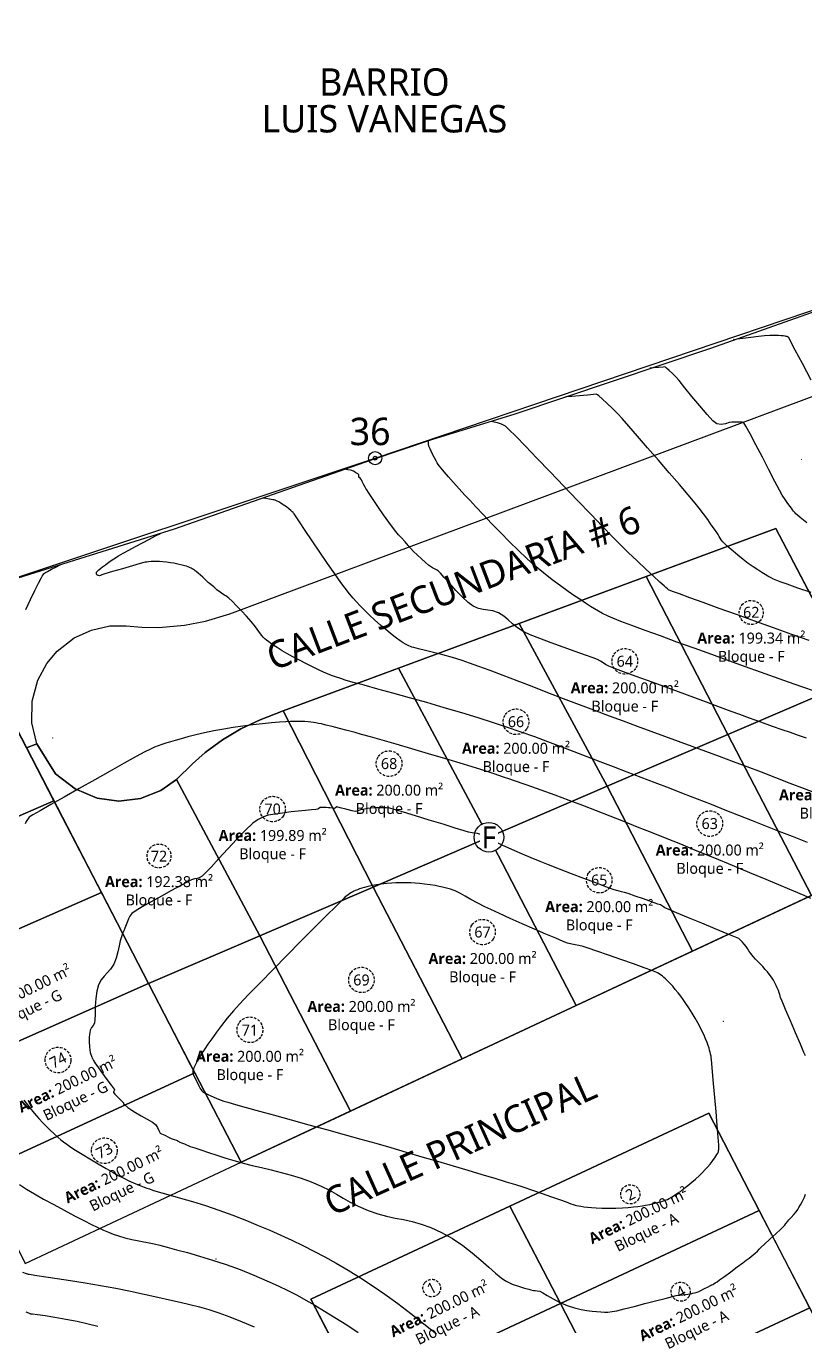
# Model space of a CAD drawing. Header units: millimetres. Extents: x 589115 to 589956, y 1306773 to 1307394.
# Drawn here: x 589312.5 to 589383.4, y 1307068.4 to 1307186.9 of the extents above; entities that cross this region are included whole.
import ezdxf
from ezdxf.enums import TextEntityAlignment as Align

# ---------------------------------------------------------------- set-up
doc = ezdxf.new("R2010")
doc.units = ezdxf.units.MM
doc.linetypes.add('DASHDOT', pattern=[1, 0.5, -0.25, 0, -0.25])
doc.linetypes.add('DASHED2', pattern=[0.375, 0.25, -0.125])
for name, color, linetype in [('0_BLOQUES CARRETERA', 7, 'Continuous'), ('_BREAKLINES CORRIDOR', 7, 'Continuous'), ('C-PROP-LINE', 230, 'Continuous'), ('C-PROP-TEXT', 255, 'Continuous'), ('C-ROAD-MARK', 212, 'Continuous'), ('C-TOPO-MAJR', 9, 'Continuous'), ('C-TOPO-MINR', 8, 'Continuous'), ('CIRCULO', 1, 'Continuous'), ('Perimetro', 7, 'Continuous')]:
    doc.layers.add(name, color=color, linetype=linetype)
doc.layers.add('_BLOQUES', color=9, linetype='Continuous', lineweight=20)
doc.layers.add('_TEXTO', color=3, linetype='Continuous', lineweight=25)
doc.styles.add('ST - ETIQUETAS', font='', dxfattribs={"height": 2.5})
doc.styles.get("Standard").update_dxf_attribs({"font": 'simplex.shx'})
doc.styles.get('ST - ETIQUETAS').set_extended_font_data('Roboto Thin')

# ---------------------------------------------------------------- blocks, each defined once
blk = doc.blocks.new('POINT INTERS')
at = {"layer": '0_BLOQUES CARRETERA', "linetype": 'DASHDOT', "lineweight": 5}
h = blk.add_hatch(color=244, dxfattribs=at)
h.dxf.hatch_style = 1
h.set_gradient(color1=(153, 27, 30), color2=(248, 153, 30), name='INVSPHERICAL')
h.paths.add_polyline_path([(0.6, 0, 1), (-0.6, 0, 1)])
blk.add_circle((0, 0), 0.574, dxfattribs=at)

msp = doc.modelspace()

# ---------------------------------------------------------------- linework, layer by layer
at = {"layer": '_BLOQUES', "flags": 128}
msp.add_lwpolyline([(589332.08, 1307083.28), (589305.55, 1307134.55), (589288.79, 1307128.8), (589283.17, 1307127.13), (589286.34, 1307126.99), (589288.83, 1307126.13), (589291, 1307124.65), (589292.71, 1307122.65), (589293.75, 1307120.54), (589294.24, 1307118.52), (589294.27, 1307115.8), (589294.32, 1307113.87), (589294.63, 1307111.57), (589295.14, 1307109.5), (589295.72, 1307107.86), (589299.88, 1307099.33), (589304.06, 1307090.88), (589312.4, 1307074.06), (589332.08, 1307083.28)], dxfattribs=at)
at = {"layer": '_BLOQUES', "color": 140, "linetype": 'Continuous', "lineweight": 25}
msp.add_polyline3d([(589338.43, 1307070.8, 0), (589374.68, 1307087.77, 0), (589402.22, 1307034.46, 0), (589365.97, 1307017.49, 0), (589338.43, 1307070.8, 0)], dxfattribs=at)
at = {"layer": '_BREAKLINES CORRIDOR', "flags": 128}
for points in [[(589312.52, 1307121.08), (589313.46, 1307121.44), (589313, 1307123.36), (589313.03, 1307125.33), (589313.55, 1307127.23), (589314.36, 1307128.75), (589315.31, 1307129.89), (589316.87, 1307131.1), (589318.44, 1307131.81), (589320.12, 1307132.18), (589321.6, 1307132.2), (589323.01, 1307132.08), (589324.57, 1307132.05), (589326.9, 1307132.25), (589328.81, 1307132.61), (589331.04, 1307133.3), (589473.74, 1307186.6)], [(589313.45, 1307121.44), (589315.16, 1307118.71), (589316.94, 1307117.34), (589318.97, 1307116.47), (589320.94, 1307116.22), (589322.91, 1307116.46), (589324.76, 1307117.18), (589326.19, 1307118.17), (589327.64, 1307119.61), (589328.8, 1307120.64), (589330.37, 1307121.8), (589332.04, 1307122.8), (589333.79, 1307123.63), (589335.91, 1307124.44), (589380.77, 1307141.08), (589388, 1307127.28), (589395.49, 1307112.98), (589395.08, 1307112.79)], [(589283.17, 1307127.13), (589286.34, 1307126.99), (589288.83, 1307126.13), (589291, 1307124.65), (589292.71, 1307122.65), (589293.75, 1307120.54), (589294.24, 1307118.52), (589294.27, 1307115.8), (589294.32, 1307113.87), (589294.63, 1307111.57), (589295.14, 1307109.5), (589295.72, 1307107.86), (589299.88, 1307099.33), (589312.4, 1307074.06), (589312.84, 1307074.27)], [(589368.66, 1307012.27), (589338.43, 1307070.8), (589374.68, 1307087.77), (589405.89, 1307027.35)]]:
    msp.add_lwpolyline(points, dxfattribs=at)
at = {"layer": 'C-PROP-LINE', "color": 4, "linetype": 'Continuous', "lineweight": 25}
for points in [[(589458.35, 1307190.63, 0), (589422.78, 1307176.59, 0), (589405.74, 1307169.71, 0), (589401.14, 1307167.29, 0), (589394.19, 1307164.35, 0), (589374.83, 1307157.47, 0), (589356.99, 1307151.49, 0), (589349.41, 1307149.16, 0), (589343.93, 1307147.3, 0), (589325.96, 1307141.01, 0), (589307.15, 1307135.1, 0)], [(589310.43, 1307125.12, 0), (589312.52, 1307121.08, 0), (589313.46, 1307121.44, 0), (589313, 1307123.36, 0), (589313.03, 1307125.33, 0), (589313.55, 1307127.23, 0), (589314.36, 1307128.75, 0), (589315.31, 1307129.89, 0), (589316.87, 1307131.1, 0), (589318.44, 1307131.81, 0), (589320.12, 1307132.18, 0), (589321.6, 1307132.2, 0), (589323.01, 1307132.08, 0), (589324.57, 1307132.05, 0), (589326.9, 1307132.25, 0), (589328.81, 1307132.61, 0), (589331.04, 1307133.3, 0), (589473.74, 1307186.6, 0)], [(589313.46, 1307121.44, 0), (589315.16, 1307118.71, 0), (589316.94, 1307117.34, 0), (589318.97, 1307116.47, 0), (589320.94, 1307116.22, 0), (589322.91, 1307116.46, 0), (589324.76, 1307117.18, 0), (589326.19, 1307118.17, 0), (589327.64, 1307119.61, 0), (589328.8, 1307120.64, 0), (589330.37, 1307121.8, 0), (589332.04, 1307122.8, 0), (589333.79, 1307123.63, 0), (589335.91, 1307124.44, 0), (589380.77, 1307141.08, 0), (589395.49, 1307112.98, 0), (589332.08, 1307083.28, 0), (589312.52, 1307121.08, 0), (589313.46, 1307121.44, 0)], [(589380.77, 1307141.08, 0), (589368.96, 1307136.7, 0), (589376.41, 1307122.3, 0), (589388, 1307127.28, 0), (589380.77, 1307141.08, 0)], [(589368.96, 1307136.7, 0), (589357.39, 1307132.41, 0), (589365.41, 1307117.56, 0), (589376.41, 1307122.3, 0), (589368.96, 1307136.7, 0)], [(589357.39, 1307132.41, 0), (589346.4, 1307128.33, 0), (589354.64, 1307112.92, 0), (589365.41, 1307117.56, 0), (589357.39, 1307132.41, 0)], [(589346.4, 1307128.33, 0), (589335.91, 1307124.44, 0), (589344.1, 1307108.38, 0), (589354.64, 1307112.92, 0), (589346.4, 1307128.33, 0)], [(589388, 1307127.28, 0), (589376.41, 1307122.3, 0), (589384.02, 1307107.6, 0), (589395.49, 1307112.98, 0), (589388, 1307127.28, 0)], [(589312.52, 1307121.08, 0), (589310.43, 1307125.12, 0), (589294.24, 1307118.52, 0), (589294.27, 1307115.8, 0), (589294.32, 1307113.87, 0), (589294.63, 1307111.57, 0), (589295.14, 1307109.5, 0), (589295.72, 1307107.86, 0), (589315.02, 1307116.25, 0), (589312.52, 1307121.08, 0)], [(589332.08, 1307083.28, 0), (589327.85, 1307091.45, 0), (589323.64, 1307099.58, 0), (589319.35, 1307107.88, 0), (589315.02, 1307116.25, 0), (589312.52, 1307121.08, 0), (589310.43, 1307125.12, 0)], [(589335.91, 1307124.44, 0), (589333.79, 1307123.63, 0), (589332.04, 1307122.8, 0), (589330.37, 1307121.8, 0), (589328.8, 1307120.64, 0), (589327.64, 1307119.61, 0), (589326.19, 1307118.17, 0), (589333.77, 1307103.94, 0), (589344.1, 1307108.38, 0), (589335.91, 1307124.44, 0)], [(589376.41, 1307122.3, 0), (589365.41, 1307117.56, 0), (589373.18, 1307102.53, 0), (589384.02, 1307107.6, 0), (589376.41, 1307122.3, 0)], [(589326.19, 1307118.17, 0), (589324.76, 1307117.18, 0), (589322.91, 1307116.46, 0), (589320.94, 1307116.22, 0), (589318.97, 1307116.47, 0), (589316.94, 1307117.34, 0), (589315.16, 1307118.71, 0), (589313.46, 1307121.44, 0), (589312.52, 1307121.08, 0), (589315.02, 1307116.25, 0), (589319.35, 1307107.88, 0), (589323.64, 1307099.58, 0), (589333.77, 1307103.94, 0), (589326.19, 1307118.17, 0)], [(589365.41, 1307117.56, 0), (589354.64, 1307112.92, 0), (589362.59, 1307097.57, 0), (589373.18, 1307102.53, 0), (589365.41, 1307117.56, 0)], [(589319.35, 1307107.88, 0), (589315.02, 1307116.25, 0), (589295.72, 1307107.86, 0), (589299.88, 1307099.33, 0), (589319.35, 1307107.88, 0)], [(589354.64, 1307112.92, 0), (589344.1, 1307108.38, 0), (589352.21, 1307092.71, 0), (589362.59, 1307097.57, 0), (589354.64, 1307112.92, 0)], [(589344.1, 1307108.38, 0), (589333.77, 1307103.94, 0), (589342.04, 1307087.95, 0), (589352.21, 1307092.71, 0), (589344.1, 1307108.38, 0)], [(589319.35, 1307107.88, 0), (589299.88, 1307099.33, 0), (589304.06, 1307090.88, 0), (589323.64, 1307099.58, 0), (589319.35, 1307107.88, 0)], [(589333.77, 1307103.94, 0), (589323.64, 1307099.58, 0), (589327.47, 1307092.16, 0), (589327.84, 1307091.44, 0), (589332.08, 1307083.28, 0), (589342.04, 1307087.95, 0), (589333.77, 1307103.94, 0)], [(589327.84, 1307091.44, 0), (589327.47, 1307092.16, 0), (589323.64, 1307099.58, 0), (589304.06, 1307090.88, 0), (589308.27, 1307082.4, 0), (589327.84, 1307091.44, 0)], [(589332.08, 1307083.28, 0), (589327.84, 1307091.44, 0), (589308.27, 1307082.4, 0), (589312.4, 1307074.06, 0), (589332.08, 1307083.28, 0)], [(589374.68, 1307087.77, 0), (589356.56, 1307079.29, 0), (589361.15, 1307070.4, 0), (589379.27, 1307078.89, 0), (589374.68, 1307087.77, 0)], [(589312.4, 1307074.06, 0), (589332.08, 1307083.28, 0)], [(589356.56, 1307079.29, 0), (589338.43, 1307070.8, 0), (589343.02, 1307061.91, 0), (589361.15, 1307070.4, 0), (589361.15, 1307070.4, 0), (589356.56, 1307079.29, 0)], [(589383.86, 1307070, 0), (589379.27, 1307078.89, 0), (589361.15, 1307070.4, 0), (589361.15, 1307070.4, 0), (589365.74, 1307061.52, 0), (589383.86, 1307070, 0)], [(589361.15, 1307070.4, 0), (589343.02, 1307061.91, 0), (589347.61, 1307053.03, 0), (589365.74, 1307061.52, 0), (589365.74, 1307061.52, 0), (589361.15, 1307070.4, 0)], [(589388.45, 1307061.12, 0), (589383.86, 1307070, 0), (589365.74, 1307061.52, 0), (589365.74, 1307061.52, 0), (589370.33, 1307052.63, 0), (589388.45, 1307061.12, 0)]]:
    msp.add_polyline3d(points, dxfattribs=at)
at = {"layer": 'C-PROP-TEXT', "color": 12, "linetype": 'DASHED2', "lineweight": 25, "extrusion": (0, 0, -1)}
for centre, radius, start, end in [((-589378.54, 1307133.41), 1.09, 37.2363, 217.2363), ((-589378.54, 1307133.41), 1.09, 217.2363, 37.2363), ((-589367.02, 1307128.96), 1.17, 213.4645, 33.4645), ((-589367.02, 1307128.96), 1.17, 33.4645, 213.4645), ((-589357.11, 1307123.45), 1.17, 33.8141, 213.8141), ((-589357.11, 1307123.45), 1.17, 213.8141, 33.8141), ((-589345.55, 1307119.63), 1.17, 214.161, 34.161), ((-589345.55, 1307119.63), 1.17, 34.161, 214.161), ((-589334.94, 1307115.49), 1.16, 34.1972, 214.1972), ((-589334.94, 1307115.49), 1.16, 214.1972, 34.1972), ((-589374.76, 1307114.16), 1.17, 34.1007, 214.1007), ((-589374.76, 1307114.16), 1.17, 214.1007, 34.1007), ((-589324.59, 1307111.21), 1.09, 217.6698, 37.6698), ((-589324.59, 1307111.21), 1.09, 37.6698, 217.6698), ((-589364.69, 1307109), 1.16, 213.8099, 33.8099), ((-589364.69, 1307109), 1.16, 33.8099, 213.8099), ((-589354.06, 1307104.27), 1.16, 213.7739, 33.7739), ((-589354.06, 1307104.27), 1.16, 33.7739, 213.7739), ((-589343.03, 1307099.91), 1.16, 34.2214, 214.2214), ((-589343.03, 1307099.91), 1.16, 214.2214, 34.2214), ((-589332.87, 1307095.36), 1.17, 34.1368, 214.1368), ((-589332.87, 1307095.36), 1.17, 214.1368, 34.1368), ((-589315.39, 1307092.6), 1.17, 6.8735, 186.8735), ((-589315.39, 1307092.6), 1.17, 186.8735, 6.8735), ((-589319.61, 1307084.33), 1.17, 7.1368, 187.1368), ((-589319.61, 1307084.33), 1.17, 187.1368, 7.1368), ((-589367.52, 1307080.36), 0.872, 27.6942, 207.6942), ((-589367.52, 1307080.36), 0.872, 207.6942, 27.6942), ((-589349.43, 1307071.81), 0.8, 38.2898, 218.2898), ((-589349.43, 1307071.81), 0.8, 218.2898, 38.2898), ((-589372.11, 1307071.48), 0.87, 206.7393, 26.7393), ((-589372.11, 1307071.48), 0.87, 26.7393, 206.7393)]:
    msp.add_arc(centre, radius, start, end, dxfattribs=at)
at = {"layer": 'C-TOPO-MAJR', "color": 40, "linetype": 'Continuous', "lineweight": -3}
for points, elevation in [([(589383.59, 1307141.6), (589383.29, 1307141.83), (589382.99, 1307142.07), (589382.75, 1307142.28), (589382.61, 1307142.41), (589382.5, 1307142.53), (589382.4, 1307142.66), (589382.31, 1307142.78), (589382.21, 1307142.91), (589382.09, 1307143.07), (589381.88, 1307143.35), (589381.62, 1307143.71), (589381.36, 1307144.12), (589381.12, 1307144.55), (589380.69, 1307145.36), (589380.15, 1307146.41), (589379.55, 1307147.57), (589378.96, 1307148.71), (589378.44, 1307149.69), (589378.06, 1307150.4), (589377.87, 1307150.69), (589377.71, 1307150.76), (589377.54, 1307150.75), (589377.33, 1307150.75), (589377.13, 1307150.77), (589376.97, 1307150.78), (589376.77, 1307150.78), (589376.53, 1307150.72), (589376.18, 1307150.62), (589375.79, 1307150.55), (589375.4, 1307150.6), (589375.05, 1307150.88), (589374.51, 1307151.47), (589373.84, 1307152.25), (589373.14, 1307153.1), (589372.48, 1307153.91), (589371.96, 1307154.55), (589371.66, 1307154.9), (589371.35, 1307155.21), (589371.05, 1307155.49), (589370.82, 1307155.7), (589370.73, 1307155.78), (589370.68, 1307155.81), (589370.51, 1307155.79), (589370.1, 1307155.75), (589369.64, 1307155.71), (589369.29, 1307155.68)], 458), ([(589383.82, 1307130.85), (589382.25, 1307131.41), (589380.58, 1307132.01), (589378.87, 1307132.62), (589377.19, 1307133.22), (589375.61, 1307133.79), (589374.17, 1307134.31), (589372.94, 1307134.75), (589371.99, 1307135.1), (589371.37, 1307135.32), (589371.14, 1307135.41), (589371.07, 1307135.45), (589371.01, 1307135.49), (589370.91, 1307135.57), (589370.77, 1307135.68), (589370.61, 1307135.84), (589370.21, 1307136.19), (589369.64, 1307136.72), (589368.94, 1307137.37), (589368.16, 1307138.11), (589367.34, 1307138.89), (589366.53, 1307139.68), (589365.88, 1307140.34), (589364.99, 1307141.25), (589363.92, 1307142.37), (589362.72, 1307143.62), (589361.47, 1307144.94), (589360.21, 1307146.25), (589359.02, 1307147.49), (589357.96, 1307148.59), (589357.09, 1307149.49), (589356.46, 1307150.11), (589356.15, 1307150.39), (589355.78, 1307150.58), (589355.43, 1307150.7), (589355.12, 1307150.77), (589354.87, 1307150.84)], 458.5), ([(589383.56, 1307121.96), (589382.84, 1307122.21), (589382.11, 1307122.46), (589381.34, 1307122.72), (589380.46, 1307123.03), (589379.42, 1307123.4), (589378.39, 1307123.78), (589377.5, 1307124.1), (589376.72, 1307124.39), (589375.98, 1307124.67), (589375.25, 1307124.94), (589374.46, 1307125.24), (589373.56, 1307125.57), (589372.5, 1307125.97), (589371.34, 1307126.39), (589370.19, 1307126.81), (589369.08, 1307127.21), (589368.05, 1307127.58), (589367.15, 1307127.91), (589366.41, 1307128.18), (589365.87, 1307128.39), (589365.56, 1307128.52), (589365.26, 1307128.67), (589365.04, 1307128.82), (589364.82, 1307128.96), (589364.53, 1307129.12), (589364.15, 1307129.27), (589363.44, 1307129.52), (589362.5, 1307129.86), (589361.42, 1307130.24), (589360.31, 1307130.64), (589359.28, 1307131.03), (589358.41, 1307131.37), (589357.83, 1307131.65), (589357.24, 1307132.02), (589356.79, 1307132.39), (589356.4, 1307132.74), (589355.99, 1307133.07), (589355.5, 1307133.37), (589354.99, 1307133.56), (589354.54, 1307133.63), (589354.13, 1307133.68), (589353.7, 1307133.77), (589353.21, 1307133.99), (589352.76, 1307134.32), (589352.22, 1307134.82), (589351.64, 1307135.42), (589351.07, 1307136.04), (589350.58, 1307136.59), (589350.22, 1307137), (589350.04, 1307137.18), (589349.87, 1307137.29), (589349.68, 1307137.38), (589349.5, 1307137.48), (589349.33, 1307137.59), (589349.15, 1307137.73), (589348.85, 1307137.98), (589348.49, 1307138.29), (589348.1, 1307138.66), (589347.77, 1307138.98), (589347.53, 1307139.25), (589347.3, 1307139.52), (589347, 1307139.86), (589346.68, 1307140.21), (589346.42, 1307140.5), (589346.16, 1307140.8), (589345.85, 1307141.19), (589345.51, 1307141.65), (589345.05, 1307142.32), (589344.53, 1307143.09), (589344.05, 1307143.8), (589343.68, 1307144.35), (589343.52, 1307144.59), (589343.44, 1307144.71), (589343.37, 1307144.83), (589343.26, 1307145.05), (589343.11, 1307145.35), (589343.04, 1307145.5), (589342.98, 1307145.58), (589342.9, 1307145.65), (589342.8, 1307145.75), (589342.79, 1307145.86), (589342.78, 1307145.97), (589342.69, 1307146.05), (589342.53, 1307146.16), (589342.41, 1307146.23), (589342.3, 1307146.3), (589342.22, 1307146.34), (589342.16, 1307146.36), (589342.04, 1307146.38), (589341.8, 1307146.42), (589341.6, 1307146.46)], 459), ([(589383.66, 1307112.43), (589382.29, 1307112.98), (589381.09, 1307113.45), (589379.88, 1307113.93), (589378.66, 1307114.42), (589377.42, 1307114.91), (589376.17, 1307115.4), (589374.91, 1307115.89), (589373.64, 1307116.39), (589372.36, 1307116.89), (589371.08, 1307117.38), (589369.79, 1307117.87), (589368.51, 1307118.37), (589367.24, 1307118.85), (589366, 1307119.33), (589364.78, 1307119.8), (589363.59, 1307120.26), (589362.4, 1307120.72), (589361.21, 1307121.17), (589360.02, 1307121.62), (589358.82, 1307122.06), (589357.59, 1307122.5), (589356.34, 1307122.93), (589355.05, 1307123.36), (589353.67, 1307123.81), (589352.16, 1307124.27), (589350.58, 1307124.73), (589348.98, 1307125.19), (589347.4, 1307125.63), (589345.89, 1307126.05), (589344.51, 1307126.43), (589343.29, 1307126.77), (589342.29, 1307127.04), (589341.56, 1307127.25), (589341.14, 1307127.38), (589340.66, 1307127.54), (589340.29, 1307127.68), (589339.95, 1307127.82), (589339.58, 1307127.98), (589339.12, 1307128.19), (589338.62, 1307128.43), (589338.02, 1307128.72), (589337.39, 1307129.05), (589336.77, 1307129.37), (589336.23, 1307129.67), (589335.82, 1307129.91), (589335.34, 1307130.21), (589334.91, 1307130.5), (589334.58, 1307130.74), (589334.39, 1307130.89), (589334.23, 1307131.02), (589334.08, 1307131.17), (589333.94, 1307131.34), (589333.69, 1307131.67), (589333.37, 1307132.09), (589332.98, 1307132.58), (589332.56, 1307133.08), (589332.11, 1307133.56), (589331.65, 1307134.03), (589331.24, 1307134.43), (589330.94, 1307134.72), (589330.79, 1307134.85), (589330.68, 1307134.93), (589330.56, 1307134.99), (589330.41, 1307135.09), (589330.16, 1307135.26), (589329.87, 1307135.48), (589329.57, 1307135.74), (589329.08, 1307136.16), (589328.57, 1307136.62), (589328.15, 1307136.99), (589327.96, 1307137.16), (589327.89, 1307137.22), (589327.82, 1307137.28), (589327.73, 1307137.34), (589327.62, 1307137.4), (589327.51, 1307137.46), (589327.37, 1307137.51), (589327.24, 1307137.57), (589327.09, 1307137.62), (589326.93, 1307137.67), (589326.7, 1307137.74), (589326.42, 1307137.8), (589326.18, 1307137.85), (589325.93, 1307137.9), (589325.63, 1307137.95), (589325.28, 1307137.99), (589324.94, 1307138.03), (589324.64, 1307138.05), (589324.38, 1307138.06), (589324.15, 1307138.06), (589323.87, 1307138.05), (589323.64, 1307138.03), (589323.48, 1307138.01), (589323.34, 1307137.99), (589323.2, 1307137.96), (589322.88, 1307137.87), (589322.16, 1307137.66), (589321.25, 1307137.4), (589320.35, 1307137.14), (589319.66, 1307136.93), (589319.37, 1307136.85), (589319.31, 1307136.82), (589319.25, 1307136.79), (589319.16, 1307136.76), (589319.08, 1307136.77), (589319, 1307136.79), (589318.95, 1307136.84), (589318.91, 1307136.9), (589318.89, 1307136.98), (589318.91, 1307137.08), (589318.95, 1307137.14), (589318.98, 1307137.18), (589319.02, 1307137.23), (589319.12, 1307137.31), (589319.29, 1307137.46), (589319.44, 1307137.57), (589319.7, 1307137.76), (589320.05, 1307138.02), (589320.47, 1307138.3), (589320.91, 1307138.58), (589321.31, 1307138.81), (589321.84, 1307139.1), (589322.46, 1307139.43), (589323.1, 1307139.77), (589323.73, 1307140.09), (589324.28, 1307140.39), (589324.72, 1307140.62)], 459.5), ([(589383.47, 1307092.99), (589383.33, 1307093.3), (589383.01, 1307094.06), (589382.58, 1307095.08), (589382.11, 1307096.19), (589381.67, 1307097.21), (589381.35, 1307097.97), (589381.21, 1307098.3), (589381.17, 1307098.44), (589381.14, 1307098.57), (589381.09, 1307098.72), (589381.01, 1307098.94), (589380.9, 1307099.19), (589380.8, 1307099.4), (589380.69, 1307099.63), (589380.55, 1307099.89), (589380.37, 1307100.17), (589380.18, 1307100.44), (589380.01, 1307100.65), (589379.82, 1307100.87), (589379.58, 1307101.14), (589379.33, 1307101.4), (589379.12, 1307101.61), (589378.92, 1307101.81), (589378.7, 1307102.05), (589378.5, 1307102.32), (589378.33, 1307102.57), (589378.2, 1307102.78), (589378.07, 1307102.97), (589377.89, 1307103.18), (589377.74, 1307103.35), (589377.63, 1307103.47), (589377.53, 1307103.57), (589377.42, 1307103.67), (589377.1, 1307103.8), (589376.33, 1307104.12), (589375.26, 1307104.57), (589374.03, 1307105.08), (589372.81, 1307105.58), (589371.73, 1307106.03), (589370.97, 1307106.35), (589370.66, 1307106.48), (589370.55, 1307106.56), (589370.46, 1307106.63), (589370.36, 1307106.69), (589370.27, 1307106.74), (589370.02, 1307106.83), (589369.46, 1307107.03), (589368.72, 1307107.29), (589367.95, 1307107.56), (589367.32, 1307107.78), (589366.98, 1307107.89), (589366.72, 1307107.95), (589366.52, 1307107.99), (589366.27, 1307108.05), (589365.95, 1307108.16), (589365.28, 1307108.41), (589364.37, 1307108.75), (589363.3, 1307109.15), (589362.16, 1307109.58), (589361.06, 1307110.01), (589360.07, 1307110.39), (589359.3, 1307110.7), (589358.48, 1307111.04), (589357.7, 1307111.37), (589357, 1307111.68), (589356.39, 1307111.95), (589355.9, 1307112.18), (589355.54, 1307112.35), (589355.13, 1307112.56), (589354.76, 1307112.76), (589354.48, 1307112.93), (589354.3, 1307113.02), (589354.14, 1307113.09), (589353.97, 1307113.15), (589353.79, 1307113.2), (589353.6, 1307113.25), (589353.4, 1307113.29), (589353.12, 1307113.33), (589352.79, 1307113.39), (589352.4, 1307113.51), (589351.57, 1307113.76), (589350.47, 1307114.1), (589349.21, 1307114.48), (589347.96, 1307114.86), (589346.85, 1307115.2), (589346.02, 1307115.45), (589345.62, 1307115.56), (589345.32, 1307115.6), (589345.07, 1307115.61), (589344.76, 1307115.61), (589344.45, 1307115.61), (589344.2, 1307115.6), (589343.9, 1307115.58), (589343.58, 1307115.54), (589343.32, 1307115.49), (589343.12, 1307115.46), (589342.94, 1307115.42), (589342.78, 1307115.37), (589342.62, 1307115.3), (589342.47, 1307115.25), (589342.17, 1307115.32), (589341.62, 1307115.47), (589341.09, 1307115.61), (589340.8, 1307115.68), (589340.67, 1307115.61), (589340.54, 1307115.54), (589340.39, 1307115.56), (589340.19, 1307115.6), (589340.19, 1307115.6), (589340.15, 1307115.6), (589340.04, 1307115.61), (589339.81, 1307115.62), (589339.5, 1307115.64), (589339.26, 1307115.63), (589339.16, 1307115.55), (589339.06, 1307115.47), (589338.88, 1307115.45), (589338.48, 1307115.41), (589337.92, 1307115.36), (589337.27, 1307115.3), (589336.62, 1307115.22), (589336.02, 1307115.13), (589335.44, 1307115.04), (589334.97, 1307114.99), (589334.54, 1307114.92), (589334.11, 1307114.79), (589333.61, 1307114.55), (589333.14, 1307114.19), (589332.47, 1307113.55), (589331.68, 1307112.74), (589330.85, 1307111.85), (589330.04, 1307110.97), (589329.33, 1307110.2), (589328.8, 1307109.63), (589328.51, 1307109.36), (589328.26, 1307109.23), (589328.05, 1307109.17), (589327.83, 1307109.12), (589327.56, 1307109.02), (589327.22, 1307108.85), (589326.58, 1307108.51), (589325.74, 1307108.06), (589324.81, 1307107.55), (589323.88, 1307107.04), (589323.05, 1307106.56), (589322.43, 1307106.19), (589322.11, 1307105.96), (589321.92, 1307105.71), (589321.82, 1307105.48), (589321.73, 1307105.23), (589321.61, 1307104.92), (589321.48, 1307104.62), (589321.37, 1307104.38), (589321.27, 1307104.14), (589321.16, 1307103.83), (589321.06, 1307103.47), (589320.97, 1307103.01), (589320.85, 1307102.47), (589320.69, 1307101.9), (589320.46, 1307101.33), (589320.18, 1307100.88), (589319.88, 1307100.55), (589319.58, 1307100.26), (589319.31, 1307099.92), (589319.07, 1307099.46), (589318.92, 1307098.89), (589318.83, 1307098.2), (589318.78, 1307097.48), (589318.76, 1307096.8), (589318.73, 1307096.27), (589318.7, 1307095.97), (589318.58, 1307095.74), (589318.44, 1307095.57), (589318.33, 1307095.33), (589318.28, 1307095.08), (589318.24, 1307094.72), (589318.22, 1307094.28), (589318.25, 1307093.79), (589318.33, 1307093.3), (589318.47, 1307092.88), (589318.62, 1307092.56), (589318.81, 1307092.27), (589319.02, 1307091.97), (589319.28, 1307091.6), (589319.59, 1307091.15), (589319.92, 1307090.7), (589320.23, 1307090.31), (589320.41, 1307090.08), (589320.5, 1307089.96), (589320.53, 1307089.92), (589320.53, 1307089.92), (589320.53, 1307089.9), (589320.52, 1307089.87), (589320.5, 1307089.81), (589320.47, 1307089.76), (589320.45, 1307089.7), (589320.44, 1307089.64), (589320.58, 1307089.49), (589320.89, 1307089.17), (589321.2, 1307088.85), (589321.34, 1307088.7), (589321.35, 1307088.62), (589321.47, 1307088.52), (589321.76, 1307088.28), (589322.12, 1307088.02), (589322.46, 1307087.81), (589322.97, 1307087.53), (589323.52, 1307087.22), (589324, 1307086.93), (589324.27, 1307086.73), (589324.46, 1307086.45), (589324.57, 1307086.18), (589324.62, 1307086.05), (589324.65, 1307085.99), (589324.69, 1307085.94), (589324.82, 1307085.88), (589325.11, 1307085.74), (589325.45, 1307085.58), (589325.71, 1307085.46), (589325.96, 1307085.36), (589326.17, 1307085.29), (589326.26, 1307085.26), (589326.31, 1307085.22), (589326.38, 1307085.18), (589326.44, 1307085.14), (589326.5, 1307085.11), (589326.64, 1307085.06), (589326.9, 1307084.95), (589327.08, 1307084.87), (589327.26, 1307084.8), (589327.44, 1307084.73), (589327.84, 1307084.6), (589328.4, 1307084.41), (589329.09, 1307084.18), (589329.87, 1307083.93), (589330.69, 1307083.67), (589331.52, 1307083.41), (589332.27, 1307083.21), (589333.07, 1307083), (589333.92, 1307082.8), (589334.8, 1307082.58), (589335.71, 1307082.35), (589336.62, 1307082.1), (589337.54, 1307081.82), (589338.45, 1307081.49), (589339.37, 1307081.1), (589340.11, 1307080.73), (589340.75, 1307080.37), (589341.35, 1307080.01), (589341.99, 1307079.65), (589342.73, 1307079.27), (589343.65, 1307078.88), (589344.51, 1307078.58), (589345.32, 1307078.36), (589346.1, 1307078.2), (589346.87, 1307078.05), (589347.65, 1307077.88), (589348.48, 1307077.65), (589349.36, 1307077.34), (589350.33, 1307076.89), (589351.32, 1307076.33), (589352.26, 1307075.69), (589353.12, 1307075.02), (589353.91, 1307074.35), (589354.62, 1307073.72), (589355.24, 1307073.17), (589355.75, 1307072.74), (589356.16, 1307072.46), (589356.75, 1307072.18), (589357.35, 1307071.97), (589357.88, 1307071.8), (589358.28, 1307071.7), (589358.46, 1307071.66), (589358.58, 1307071.62), (589358.7, 1307071.6), (589358.84, 1307071.59), (589359.05, 1307071.57), (589359.29, 1307071.52), (589359.54, 1307071.39), (589359.95, 1307071.14), (589360.49, 1307070.82), (589361.11, 1307070.49), (589361.78, 1307070.21), (589362.43, 1307070.01), (589363.03, 1307069.86), (589363.57, 1307069.77), (589364.05, 1307069.71), (589364.45, 1307069.67), (589364.85, 1307069.63), (589365.16, 1307069.61), (589365.47, 1307069.62), (589365.87, 1307069.66), (589366.28, 1307069.74), (589366.97, 1307069.91), (589367.86, 1307070.13), (589368.85, 1307070.39), (589369.82, 1307070.64), (589370.69, 1307070.87), (589371.35, 1307071.04), (589371.71, 1307071.12), (589372.03, 1307071.17), (589372.31, 1307071.2), (589372.55, 1307071.21), (589372.76, 1307071.24), (589373.02, 1307071.29), (589373.23, 1307071.34), (589373.36, 1307071.37), (589373.49, 1307071.41), (589373.61, 1307071.45), (589373.76, 1307071.51), (589373.96, 1307071.59), (589374.23, 1307071.73), (589374.6, 1307071.93), (589374.82, 1307072.05), (589374.92, 1307072.1), (589375.03, 1307072.15), (589375.12, 1307072.2), (589375.25, 1307072.28), (589375.42, 1307072.38), (589375.65, 1307072.55), (589376.1, 1307072.88), (589376.68, 1307073.3), (589377.27, 1307073.74), (589377.77, 1307074.12), (589378.09, 1307074.35), (589378.34, 1307074.54), (589378.54, 1307074.7), (589378.72, 1307074.85), (589378.91, 1307075), (589379.11, 1307075.19), (589379.26, 1307075.35), (589379.45, 1307075.55), (589379.74, 1307075.82), (589380.23, 1307076.27), (589380.78, 1307076.77), (589381.24, 1307077.19), (589381.48, 1307077.42), (589381.6, 1307077.56), (589381.7, 1307077.69), (589381.76, 1307077.76), (589381.81, 1307077.84), (589381.86, 1307077.91), (589381.97, 1307078.03), (589382.18, 1307078.26), (589382.43, 1307078.53), (589382.62, 1307078.77), (589382.77, 1307078.98), (589382.88, 1307079.16), (589383.01, 1307079.39), (589383.17, 1307079.68), (589383.29, 1307079.93), (589383.35, 1307080.05), (589383.39, 1307080.11), (589383.43, 1307080.18), (589383.49, 1307080.38)], 460), ([(589311.88, 1307081.24), (589312.53, 1307080.84), (589313.24, 1307080.41), (589314.08, 1307079.93), (589315.01, 1307079.42), (589315.96, 1307078.9), (589316.89, 1307078.41), (589317.73, 1307077.97), (589318.44, 1307077.61), (589318.96, 1307077.36), (589319.54, 1307077.1), (589319.99, 1307076.9), (589320.42, 1307076.73), (589320.89, 1307076.57), (589321.49, 1307076.39), (589322.1, 1307076.23), (589322.59, 1307076.14), (589323.04, 1307076.06), (589323.54, 1307075.98), (589324.15, 1307075.83), (589324.65, 1307075.71), (589325.33, 1307075.53), (589326.19, 1307075.31), (589327.18, 1307075.04), (589328.28, 1307074.72), (589329.46, 1307074.36), (589330.7, 1307073.95), (589331.97, 1307073.49), (589333.24, 1307072.98), (589334.41, 1307072.48), (589335.43, 1307072.02), (589336.33, 1307071.59), (589337.17, 1307071.16), (589337.97, 1307070.72), (589338.78, 1307070.25), (589339.65, 1307069.72), (589340.6, 1307069.13), (589341.69, 1307068.45), (589342.73, 1307067.77)], 459.5), ([(589312.46, 1307069.64), (589312.71, 1307069.54), (589312.82, 1307069.49), (589312.88, 1307069.47), (589313.06, 1307069.45), (589313.53, 1307069.39), (589314.23, 1307069.3), (589315.11, 1307069.16), (589316.1, 1307068.99), (589317.13, 1307068.79), (589318.14, 1307068.56), (589319.02, 1307068.33)], 459)]:
    msp.add_lwpolyline(points, dxfattribs=dict(at, elevation=elevation))
at = {"layer": 'C-TOPO-MINR', "color": 44, "linetype": 'Continuous', "lineweight": -3}
for points, elevation in [([(589384.01, 1307154.58), (589383.2, 1307156.1), (589382.55, 1307157.34), (589382.11, 1307158.16), (589381.95, 1307158.47), (589381.91, 1307158.5), (589381.87, 1307158.54), (589381.81, 1307158.57), (589381.76, 1307158.58), (589381.71, 1307158.59), (589381.63, 1307158.6), (589381.45, 1307158.63), (589381.25, 1307158.65), (589381.02, 1307158.66), (589380.67, 1307158.67), (589380.23, 1307158.67), (589379.75, 1307158.65), (589379.21, 1307158.59), (589378.5, 1307158.5), (589377.78, 1307158.4), (589377.23, 1307158.32), (589377, 1307158.28), (589376.93, 1307158.3)], 457.75), ([(589384, 1307135.22), (589382.79, 1307135.64), (589381.82, 1307135.98), (589381.16, 1307136.21), (589380.86, 1307136.33), (589380.57, 1307136.46), (589380.34, 1307136.58), (589380.06, 1307136.73), (589379.82, 1307136.88), (589379.5, 1307137.07), (589379.13, 1307137.3), (589378.72, 1307137.58), (589378.27, 1307137.89), (589377.79, 1307138.25), (589377.32, 1307138.63), (589376.88, 1307139), (589376.53, 1307139.3), (589376.31, 1307139.5), (589376.11, 1307139.7), (589375.95, 1307139.86), (589375.81, 1307140.04), (589375.7, 1307140.2), (589375.62, 1307140.34), (589375.51, 1307140.51), (589375.39, 1307140.69), (589375.18, 1307141), (589374.9, 1307141.4), (589374.57, 1307141.88), (589374.2, 1307142.4), (589373.8, 1307142.92), (589373.42, 1307143.39), (589372.79, 1307144.13), (589371.99, 1307145.07), (589371.07, 1307146.15), (589370.09, 1307147.29), (589369.1, 1307148.43), (589368.18, 1307149.49), (589367.39, 1307150.4), (589366.77, 1307151.1), (589366.39, 1307151.51), (589365.9, 1307152.01), (589365.4, 1307152.48), (589364.97, 1307152.88), (589364.66, 1307153.16), (589364.54, 1307153.26), (589364.48, 1307153.3), (589364.41, 1307153.32), (589364.18, 1307153.3), (589363.61, 1307153.24), (589362.89, 1307153.17), (589362.18, 1307153.11), (589361.66, 1307153.06)], 458.25), ([(589384.39, 1307126.22), (589383.16, 1307126.64), (589381.93, 1307127.07), (589380.67, 1307127.51), (589379.38, 1307127.97), (589378, 1307128.46), (589376.51, 1307129), (589374.94, 1307129.57), (589373.34, 1307130.15), (589371.77, 1307130.72), (589370.27, 1307131.27), (589368.88, 1307131.77), (589367.67, 1307132.22), (589366.66, 1307132.6), (589365.92, 1307132.89), (589365.49, 1307133.07), (589365, 1307133.31), (589364.61, 1307133.52), (589364.27, 1307133.73), (589363.9, 1307133.97), (589363.44, 1307134.27), (589363.01, 1307134.55), (589362.47, 1307134.91), (589361.85, 1307135.34), (589361.16, 1307135.83), (589360.4, 1307136.4), (589359.61, 1307137.02), (589358.79, 1307137.71), (589358.1, 1307138.33), (589357.33, 1307139.06), (589356.52, 1307139.86), (589355.7, 1307140.69), (589354.89, 1307141.52), (589354.14, 1307142.31), (589353.46, 1307143.03), (589352.89, 1307143.64), (589352.45, 1307144.1), (589351.92, 1307144.68), (589351.42, 1307145.25), (589350.96, 1307145.78), (589350.58, 1307146.23), (589350.3, 1307146.57), (589350.15, 1307146.75), (589350.03, 1307146.92), (589349.94, 1307147.06), (589349.84, 1307147.24), (589349.69, 1307147.52), (589349.48, 1307147.92), (589349.29, 1307148.32), (589349.18, 1307148.58), (589349.15, 1307148.78), (589349.14, 1307148.94), (589349.14, 1307149.07)], 458.75), ([(589384.71, 1307116.81), (589383.4, 1307117.32), (589382.08, 1307117.83), (589380.77, 1307118.34), (589379.47, 1307118.84), (589378.18, 1307119.33), (589376.92, 1307119.8), (589375.66, 1307120.27), (589374.41, 1307120.73), (589373.17, 1307121.19), (589371.92, 1307121.65), (589370.68, 1307122.1), (589369.43, 1307122.56), (589368.17, 1307123.02), (589366.9, 1307123.49), (589365.62, 1307123.97), (589364.29, 1307124.47), (589362.89, 1307125), (589361.45, 1307125.55), (589360.01, 1307126.1), (589358.59, 1307126.65), (589357.22, 1307127.18), (589355.93, 1307127.67), (589354.76, 1307128.11), (589353.73, 1307128.49), (589352.87, 1307128.8), (589352.21, 1307129.03), (589351.33, 1307129.3), (589350.44, 1307129.55), (589349.6, 1307129.77), (589348.85, 1307129.96), (589348.23, 1307130.11), (589347.81, 1307130.22), (589347.63, 1307130.26), (589347.49, 1307130.31), (589347.36, 1307130.36), (589347.21, 1307130.43), (589347.03, 1307130.53), (589346.83, 1307130.65), (589346.55, 1307130.84), (589346.21, 1307131.08), (589345.98, 1307131.26), (589345.65, 1307131.52), (589345.24, 1307131.86), (589344.76, 1307132.27), (589344.26, 1307132.72), (589343.74, 1307133.21), (589343.28, 1307133.66), (589342.91, 1307134.03), (589342.59, 1307134.37), (589342.28, 1307134.72), (589341.95, 1307135.12), (589341.55, 1307135.63), (589341.15, 1307136.16), (589340.6, 1307136.94), (589339.95, 1307137.89), (589339.24, 1307138.92), (589338.55, 1307139.95), (589337.91, 1307140.9), (589337.39, 1307141.69), (589337.03, 1307142.22), (589336.9, 1307142.42), (589336.85, 1307142.48), (589336.8, 1307142.53), (589336.73, 1307142.59), (589336.6, 1307142.72), (589336.43, 1307142.87), (589336.2, 1307143.04), (589335.91, 1307143.24), (589335.69, 1307143.39), (589335.51, 1307143.49), (589335.36, 1307143.57), (589335.29, 1307143.6), (589335.23, 1307143.63), (589335.18, 1307143.65), (589335.09, 1307143.67), (589334.95, 1307143.69), (589334.65, 1307143.74), (589334.31, 1307143.8), (589334.05, 1307143.84)], 459.25), ([(589312.46, 1307133.68), (589312.89, 1307134.6), (589313.29, 1307135.42), (589313.62, 1307136.08), (589313.85, 1307136.53), (589313.95, 1307136.71), (589314.04, 1307136.84), (589314.11, 1307136.93), (589314.17, 1307136.99), (589314.24, 1307137.05), (589314.42, 1307137.14), (589314.81, 1307137.35), (589315.26, 1307137.58), (589315.59, 1307137.75)], 459.75), ([(589383.98, 1307107.33), (589383.36, 1307107.6), (589382.43, 1307107.99), (589381.26, 1307108.48), (589379.9, 1307109.06), (589378.4, 1307109.68), (589376.82, 1307110.34), (589375.21, 1307111.01), (589373.62, 1307111.66), (589372.11, 1307112.28), (589370.73, 1307112.83), (589369.45, 1307113.34), (589368.19, 1307113.85), (589366.93, 1307114.34), (589365.68, 1307114.84), (589364.44, 1307115.32), (589363.2, 1307115.8), (589361.95, 1307116.28), (589360.69, 1307116.75), (589359.41, 1307117.21), (589358.12, 1307117.67), (589356.8, 1307118.13), (589356.8, 1307118.13), (589356.54, 1307118.22), (589355.98, 1307118.41), (589355.11, 1307118.69), (589353.9, 1307119.08), (589352.32, 1307119.57), (589350.72, 1307120.06), (589349.13, 1307120.53), (589347.61, 1307120.98), (589346.2, 1307121.4), (589344.93, 1307121.76), (589343.86, 1307122.07), (589343.03, 1307122.3), (589342.47, 1307122.46), (589341.73, 1307122.66), (589341.02, 1307122.84), (589340.36, 1307123.01), (589339.8, 1307123.15), (589339.38, 1307123.25), (589339.13, 1307123.3), (589338.87, 1307123.35), (589338.67, 1307123.39), (589338.41, 1307123.42), (589338.18, 1307123.44), (589337.86, 1307123.46), (589337.48, 1307123.48), (589337.04, 1307123.48), (589336.56, 1307123.47), (589336.15, 1307123.45), (589335.57, 1307123.41), (589334.85, 1307123.34), (589334.03, 1307123.26), (589333.14, 1307123.16), (589332.23, 1307123.05), (589331.33, 1307122.92), (589330.48, 1307122.78), (589329.58, 1307122.61), (589328.73, 1307122.43), (589327.94, 1307122.25), (589327.23, 1307122.07), (589326.6, 1307121.9), (589326.07, 1307121.75), (589325.65, 1307121.63), (589325.2, 1307121.49), (589324.84, 1307121.38), (589324.52, 1307121.26), (589324.18, 1307121.12), (589323.75, 1307120.93), (589323.31, 1307120.71), (589322.51, 1307120.27), (589321.42, 1307119.66), (589320.13, 1307118.94), (589318.73, 1307118.16), (589317.31, 1307117.35), (589315.95, 1307116.58), (589314.74, 1307115.9), (589313.76, 1307115.34), (589313.11, 1307114.97), (589312.86, 1307114.82), (589312.77, 1307114.75), (589312.69, 1307114.66), (589312.6, 1307114.54), (589312.49, 1307114.36), (589312.39, 1307114.15)], 459.75), ([(589312.27, 1307088.93), (589312.82, 1307088.23), (589313.22, 1307087.76), (589313.63, 1307087.28), (589314, 1307086.88), (589314.33, 1307086.53), (589314.66, 1307086.2), (589315.03, 1307085.87), (589315.37, 1307085.56), (589315.64, 1307085.33), (589315.9, 1307085.13), (589316.2, 1307084.92), (589316.57, 1307084.66), (589316.99, 1307084.38), (589317.58, 1307084.01), (589318.29, 1307083.59), (589319.04, 1307083.14), (589319.77, 1307082.71), (589320.4, 1307082.35), (589320.88, 1307082.09), (589321.39, 1307081.82), (589321.85, 1307081.6), (589322.26, 1307081.41), (589322.62, 1307081.26), (589322.93, 1307081.13), (589323.23, 1307081.01), (589323.47, 1307080.93), (589323.71, 1307080.85), (589324.01, 1307080.75), (589324.31, 1307080.66), (589324.86, 1307080.5), (589325.62, 1307080.29), (589326.56, 1307080.02), (589327.64, 1307079.7), (589328.81, 1307079.33), (589330.04, 1307078.92), (589331.3, 1307078.46), (589332.55, 1307077.98), (589333.63, 1307077.53), (589334.67, 1307077.08), (589335.69, 1307076.64), (589336.69, 1307076.18), (589337.68, 1307075.7), (589338.68, 1307075.19), (589339.7, 1307074.65), (589340.74, 1307074.07), (589341.82, 1307073.44), (589342.94, 1307072.75), (589344.02, 1307072.05), (589345.16, 1307071.25), (589346.34, 1307070.39), (589347.53, 1307069.48), (589348.72, 1307068.56), (589349.88, 1307067.63)], 459.75), ([(589312.15, 1307073.25), (589312.48, 1307073.15), (589312.62, 1307073.11), (589312.68, 1307073.09), (589312.75, 1307073.07), (589312.94, 1307073.05), (589313.47, 1307072.97), (589314.28, 1307072.85), (589315.32, 1307072.69), (589316.53, 1307072.5), (589317.86, 1307072.28), (589319.25, 1307072.04), (589320.65, 1307071.79), (589322, 1307071.52), (589323.25, 1307071.25), (589324.48, 1307070.98), (589325.56, 1307070.74), (589326.52, 1307070.53), (589327.41, 1307070.32), (589328.27, 1307070.1), (589329.13, 1307069.85), (589330.04, 1307069.55), (589331.04, 1307069.18), (589332.16, 1307068.74), (589333.26, 1307068.27)], 459.25)]:
    msp.add_lwpolyline(points, dxfattribs=dict(at, elevation=elevation))
at = {"layer": 'C-TOPO-MINR', "color": 44, "linetype": 'Continuous', "lineweight": -3, "elevation": 460.25}
msp.add_lwpolyline([(589342.47, 1307108.05), (589342.43, 1307108.03), (589342.35, 1307107.99), (589342.25, 1307107.94), (589342.12, 1307107.88), (589341.96, 1307107.78), (589341.81, 1307107.68), (589341.7, 1307107.59), (589341.56, 1307107.47), (589341.32, 1307107.23), (589340.72, 1307106.64), (589339.85, 1307105.77), (589338.76, 1307104.69), (589337.55, 1307103.46), (589336.26, 1307102.17), (589334.98, 1307100.87), (589333.79, 1307099.65), (589332.74, 1307098.57), (589331.91, 1307097.69), (589331.37, 1307097.1), (589330.81, 1307096.42), (589330.29, 1307095.76), (589329.82, 1307095.13), (589329.4, 1307094.55), (589329.05, 1307094.05), (589328.77, 1307093.64), (589328.58, 1307093.34), (589328.33, 1307092.93), (589328.11, 1307092.55), (589327.95, 1307092.25), (589327.85, 1307092.07), (589327.77, 1307091.9), (589327.72, 1307091.76), (589327.68, 1307091.63), (589327.66, 1307091.53), (589327.66, 1307091.45), (589327.66, 1307091.38), (589327.77, 1307091.16), (589327.99, 1307090.71), (589328.23, 1307090.25), (589328.35, 1307090.01), (589328.43, 1307089.89), (589328.49, 1307089.8), (589328.55, 1307089.74), (589328.61, 1307089.69), (589328.74, 1307089.61), (589328.87, 1307089.54), (589328.94, 1307089.51), (589328.99, 1307089.48), (589329.06, 1307089.46), (589329.11, 1307089.44), (589329.24, 1307089.38), (589329.57, 1307089.23), (589330.02, 1307089.04), (589330.5, 1307088.85), (589330.86, 1307088.75), (589331.55, 1307088.55), (589332.52, 1307088.28), (589333.73, 1307087.95), (589335.12, 1307087.57), (589336.64, 1307087.15), (589338.23, 1307086.71), (589339.86, 1307086.27), (589341.45, 1307085.82), (589342.97, 1307085.4), (589344.35, 1307085.01), (589345.7, 1307084.62), (589347.1, 1307084.21), (589348.53, 1307083.79), (589349.97, 1307083.37), (589351.38, 1307082.96), (589352.73, 1307082.55), (589354.01, 1307082.17), (589355.17, 1307081.82), (589356.2, 1307081.51), (589357.06, 1307081.25), (589357.72, 1307081.03), (589358.61, 1307080.74), (589359.49, 1307080.44), (589360.33, 1307080.14), (589361.06, 1307079.88), (589361.67, 1307079.66), (589362.1, 1307079.5), (589362.31, 1307079.43), (589362.49, 1307079.38), (589362.63, 1307079.34), (589362.81, 1307079.31), (589363.01, 1307079.27), (589363.28, 1307079.23), (589363.61, 1307079.18), (589363.99, 1307079.15), (589364.4, 1307079.13), (589364.94, 1307079.11), (589365.57, 1307079.11), (589366.21, 1307079.11), (589366.82, 1307079.13), (589367.34, 1307079.17), (589367.81, 1307079.21), (589368.22, 1307079.26), (589368.59, 1307079.31), (589368.92, 1307079.37), (589369.31, 1307079.44), (589369.64, 1307079.51), (589369.92, 1307079.57), (589370.13, 1307079.63), (589370.31, 1307079.68), (589370.46, 1307079.73), (589370.63, 1307079.79), (589370.78, 1307079.85), (589370.9, 1307079.9), (589371.05, 1307079.98), (589371.26, 1307080.09), (589371.52, 1307080.24), (589371.83, 1307080.45), (589372.08, 1307080.63), (589372.4, 1307080.88), (589372.77, 1307081.16), (589373.13, 1307081.46), (589373.47, 1307081.75), (589373.81, 1307082.07), (589374.1, 1307082.36), (589374.34, 1307082.61), (589374.55, 1307082.84), (589374.79, 1307083.12), (589374.98, 1307083.35), (589375.11, 1307083.52), (589375.23, 1307083.69), (589375.32, 1307083.83), (589375.41, 1307083.99), (589375.48, 1307084.11), (589375.54, 1307084.24), (589375.57, 1307084.35), (589375.59, 1307084.45), (589375.6, 1307084.55), (589375.58, 1307084.83), (589375.52, 1307085.56), (589375.43, 1307086.62), (589375.33, 1307087.87), (589375.22, 1307089.19), (589375.11, 1307090.45), (589375.02, 1307091.53), (589374.95, 1307092.3), (589374.92, 1307092.63), (589374.9, 1307092.82), (589374.88, 1307092.96), (589374.84, 1307093.14), (589374.8, 1307093.33), (589374.75, 1307093.49), (589374.69, 1307093.7), (589374.61, 1307093.92), (589374.51, 1307094.2), (589374.38, 1307094.55), (589374.21, 1307094.93), (589374.05, 1307095.26), (589373.88, 1307095.61), (589373.68, 1307095.99), (589373.44, 1307096.42), (589373.16, 1307096.89), (589372.86, 1307097.36), (589372.59, 1307097.77), (589372.34, 1307098.13), (589372.11, 1307098.44), (589371.88, 1307098.73), (589371.62, 1307099.05), (589371.38, 1307099.33), (589371.17, 1307099.56), (589371.01, 1307099.73), (589370.86, 1307099.88), (589370.73, 1307100), (589370.58, 1307100.12), (589370.44, 1307100.25), (589370.32, 1307100.34), (589370.18, 1307100.44), (589370.05, 1307100.52), (589369.94, 1307100.59), (589369.8, 1307100.66), (589369.49, 1307100.77), (589368.78, 1307101.02), (589367.8, 1307101.37), (589366.67, 1307101.77), (589365.52, 1307102.17), (589364.48, 1307102.53), (589363.67, 1307102.81), (589363.22, 1307102.95), (589362.82, 1307103.05), (589362.5, 1307103.1), (589362.19, 1307103.16), (589361.8, 1307103.27), (589361.41, 1307103.42), (589360.73, 1307103.71), (589359.83, 1307104.09), (589358.78, 1307104.55), (589357.67, 1307105.03), (589356.59, 1307105.51), (589355.61, 1307105.95), (589354.81, 1307106.32), (589354.28, 1307106.57), (589353.62, 1307106.91), (589353, 1307107.24), (589352.47, 1307107.54), (589352.06, 1307107.78), (589351.8, 1307107.91), (589351.57, 1307108.02), (589351.38, 1307108.09), (589351.14, 1307108.17), (589350.89, 1307108.25), (589350.67, 1307108.31), (589350.4, 1307108.37), (589350.11, 1307108.44), (589349.74, 1307108.51), (589349.29, 1307108.58), (589348.78, 1307108.65), (589348.31, 1307108.7), (589347.93, 1307108.74), (589347.54, 1307108.75), (589347.05, 1307108.76), (589346.56, 1307108.76), (589346.17, 1307108.75), (589345.8, 1307108.73), (589345.34, 1307108.69), (589344.84, 1307108.64), (589344.41, 1307108.57), (589344.05, 1307108.51), (589343.77, 1307108.46), (589343.52, 1307108.4), (589343.31, 1307108.34), (589343.08, 1307108.27), (589342.85, 1307108.2), (589342.67, 1307108.13), (589342.47, 1307108.05)], close=True, dxfattribs=at)
at = {"layer": 'CIRCULO'}
for radius in [0.602, 0.177]:
    msp.add_circle((589344.28, 1307147.48), radius, dxfattribs=at)

# ---------------------------------------------------------------- block references
at = {"layer": 'C-ROAD-MARK', "color": 18, "linetype": 'Continuous', "lineweight": 9, "xscale": 0.02615086839485391, "yscale": 0.02615086839485391, "zscale": 0.02615086839485391}
for p in [(589383.12, 1307147.36), (589314.91, 1307121.98), (589376, 1307096.12), (589329.78, 1307074.47)]:
    msp.add_blockref('POINT INTERS', p, dxfattribs=at)

# ---------------------------------------------------------------- texts
at = {"layer": '_TEXTO', "style": 'ST - ETIQUETAS'}
for s, p in [('BARRIO', (589345.12, 1307180.53)), ('LUIS VANEGAS', (589345.12, 1307177.18))]:
    msp.add_text(s, height=2.5, dxfattribs=at).set_placement(p, align=Align.CENTER)
for s, rotation, p in [('CALLE SECUNDARIA # 6', 20.8129, (589351.84, 1307134.49)), ('CALLE PRINCIPAL', 24.1874, (589352.51, 1307083.81))]:
    msp.add_text(s, height=2.5, rotation=rotation, dxfattribs=at).set_placement(p, align=Align.CENTER)
at = {"layer": 'C-PROP-TEXT', "color": 2, "linetype": 'Continuous', "lineweight": -3, "char_height": 1, "attachment_point": 8, "style": 'ST - ETIQUETAS'}
for s, insert in [('{\\fRoboto Black|b0|i0|c0|p2;62}', (589378.54, 1307132.91)), ('{\\fRoboto Black|b0|i0|c0|p2;64}', (589367.02, 1307128.45)), ('{\\fRoboto Black|b0|i0|c0|p2;66}', (589357.11, 1307122.94)), ('{\\fRoboto Black|b0|i0|c0|p2;68}', (589345.55, 1307119.12)), ('{\\fRoboto Black|b0|i0|c0|p2;70}', (589334.94, 1307114.98)), ('{\\fRoboto Black|b0|i0|c0|p2;63}', (589374.76, 1307113.65)), ('{\\fRoboto Black|b0|i0|c0|p2;72}', (589324.59, 1307110.69)), ('{\\fRoboto Black|b0|i0|c0|p2;65}', (589364.69, 1307108.5)), ('{\\fRoboto Black|b0|i0|c0|p2;67}', (589354.06, 1307103.76)), ('{\\fRoboto Black|b0|i0|c0|p2;69}', (589343.03, 1307099.39)), ('{\\fRoboto Black|b0|i0|c0|p2;71}', (589332.87, 1307094.84))]:
    msp.add_mtext(s, dxfattribs=dict(at, insert=insert))
at = {"layer": 'C-PROP-TEXT', "color": 92, "linetype": 'Continuous', "lineweight": -3, "char_height": 1, "attachment_point": 2, "style": 'ST - ETIQUETAS'}
for s, insert in [('{\\fRoboto Thin|b1|i0|c0|p2;\\C18;\\c0;Area:\\C0; \\fRoboto Thin|b0|i0|c0|p2;\\C178;\\c4980736;199.34 m²\\PBloque - F}', (589378.54, 1307131.58)), ('{\\fRoboto Thin|b1|i0|c0|p2;\\C18;\\c0;Area:\\C0; \\fRoboto Thin|b0|i0|c0|p2;\\C178;\\c4980736;200.00 m²\\PBloque - F}', (589367.02, 1307127.04)), ('{\\fRoboto Thin|b1|i0|c0|p2;\\C18;\\c0;Area:\\C0; \\fRoboto Thin|b0|i0|c0|p2;\\C178;\\c4980736;200.00 m²\\PBloque - F}', (589357.11, 1307121.53)), ('{\\fRoboto Thin|b1|i0|c0|p2;\\C18;\\c0;Area:\\C0; \\fRoboto Thin|b0|i0|c0|p2;\\C178;\\c4980736;206.25 m²\\PBloque - F}', (589385.99, 1307117.28)), ('{\\fRoboto Thin|b1|i0|c0|p2;\\C18;\\c0;Area:\\C0; \\fRoboto Thin|b0|i0|c0|p2;\\C178;\\c4980736;199.89 m²\\PBloque - F}', (589334.94, 1307113.58)), ('{\\fRoboto Thin|b1|i0|c0|p2;\\C18;\\c0;Area:\\C0; \\fRoboto Thin|b0|i0|c0|p2;\\C178;\\c4980736;200.00 m²\\PBloque - F}', (589374.76, 1307112.25)), ('{\\fRoboto Thin|b1|i0|c0|p2;\\C18;\\c0;Area:\\C0; \\fRoboto Thin|b0|i0|c0|p2;\\C178;\\c4980736;192.38 m²\\PBloque - F}', (589324.59, 1307109.37)), ('{\\fRoboto Thin|b1|i0|c0|p2;\\C18;\\c0;Area:\\C0; \\fRoboto Thin|b0|i0|c0|p2;\\C178;\\c4980736;200.00 m²\\PBloque - F}', (589364.69, 1307107.09)), ('{\\fRoboto Thin|b1|i0|c0|p2;\\C18;\\c0;Area:\\C0; \\fRoboto Thin|b0|i0|c0|p2;\\C178;\\c4980736;200.00 m²\\PBloque - F}', (589354.06, 1307102.36)), ('{\\fRoboto Thin|b1|i0|c0|p2;\\C18;\\c0;Area:\\C0; \\fRoboto Thin|b0|i0|c0|p2;\\C178;\\c4980736;200.00 m²\\PBloque - F}', (589343.03, 1307097.99)), ('{\\fRoboto Thin|b1|i0|c0|p2;\\C18;\\c0;Area:\\C0; \\fRoboto Thin|b0|i0|c0|p2;\\C178;\\c4980736;200.00 m²\\PBloque - F}', (589332.87, 1307093.44))]:
    msp.add_mtext(s, dxfattribs=dict(at, insert=insert))
at = {"layer": 'C-PROP-TEXT', "color": 7, "linetype": 'Continuous', "lineweight": -3, "insert": (589345.55, 1307117.71), "char_height": 1, "attachment_point": 2, "style": 'ST - ETIQUETAS'}
msp.add_mtext('{\\fRoboto Thin|b1|i0|c0|p2;\\C18;\\c0;Area:\\C0; \\fRoboto Thin|b0|i0|c0|p2;\\C178;\\c4980736;200.00 m²\\PBloque - F}', dxfattribs=at)
at = {"layer": 'C-PROP-TEXT', "color": 92, "linetype": 'Continuous', "lineweight": -3, "char_height": 1, "attachment_point": 2, "rotation": 26, "style": 'ST - ETIQUETAS'}
for s, insert in [('{\\fRoboto Thin|b1|i0|c0|p2;\\C18;\\c0;Area:\\C0; \\fRoboto Thin|b0|i0|c0|p2;\\C178;\\c4980736;200.00 m²\\PBloque - G}', (589311.84, 1307099.19)), ('{\\fRoboto Thin|b1|i0|c0|p2;\\C18;\\c0;Area:\\C0; \\fRoboto Thin|b0|i0|c0|p2;\\C178;\\c4980736;200.00 m²\\PBloque - G}', (589316.03, 1307090.83)), ('{\\fRoboto Thin|b1|i0|c0|p2;\\C18;\\c0;Area:\\C0; \\fRoboto Thin|b0|i0|c0|p2;\\C178;\\c4980736;200.00 m²\\PBloque - G}', (589320.25, 1307082.57)), ('{\\fRoboto Thin|b1|i0|c0|p2;\\C18;\\c0;Area:\\C0; \\fRoboto Thin|b0|i0|c0|p2;\\C178;\\c4980736;200.00 m²\\PBloque - A}', (589368.03, 1307078.86)), ('{\\fRoboto Thin|b1|i0|c0|p2;\\C18;\\c0;Area:\\C0; \\fRoboto Thin|b0|i0|c0|p2;\\C178;\\c4980736;200.00 m²\\PBloque - A}', (589349.9, 1307070.37)), ('{\\fRoboto Thin|b1|i0|c0|p2;\\C18;\\c0;Area:\\C0; \\fRoboto Thin|b0|i0|c0|p2;\\C178;\\c4980736;200.00 m²\\PBloque - A}', (589372.61, 1307069.98))]:
    msp.add_mtext(s, dxfattribs=dict(at, insert=insert))
at = {"layer": 'C-PROP-TEXT', "color": 2, "linetype": 'Continuous', "lineweight": -3, "char_height": 1, "attachment_point": 8, "rotation": 27, "style": 'ST - ETIQUETAS'}
for s, insert in [('{\\fRoboto Black|b0|i0|c0|p2;74}', (589315.62, 1307092.15)), ('{\\fRoboto Black|b0|i0|c0|p2;73}', (589319.84, 1307083.87)), ('{\\fRoboto Black|b0|i0|c0|p2;2}', (589367.75, 1307079.91)), ('{\\fRoboto Black|b0|i0|c0|p2;1}', (589349.65, 1307071.37)), ('{\\fRoboto Black|b0|i0|c0|p2;4}', (589372.34, 1307071.03))]:
    msp.add_mtext(s, dxfattribs=dict(at, insert=insert))
at = {"layer": 'Perimetro', "color": 3, "style": 'ST - ETIQUETAS'}
msp.add_text('36', height=2.5, dxfattribs=at).set_placement((589341.96, 1307148.67))

# ---------------------------------------------------------------- next in the draw order: texts
at = {"layer": 'C-PROP-TEXT', "color": 92, "linetype": 'Continuous', "lineweight": -3, "insert": (589354.64, 1307112.92), "char_height": 2, "width": 1.3513, "attachment_point": 5, "bg_fill": 3, "box_fill_scale": 1.075, "bg_fill_color": 256, "bg_fill_true_color": 13158600, "bg_fill_transparency": 0}
msp.add_mtext('{\\fRoboto Black|b0|i0|c0|p2;\\C3;F}', dxfattribs=at)

# ---------------------------------------------------------------- next in the draw order: linework, layer by layer
msp.add_lwpolyline([(589317.55, 1306992.44), (589307.12, 1307013.8), (589299.42, 1307029.25), (589289.91, 1307048.08), (589283.55, 1307060.56), (589278.89, 1307069.41), (589275.41, 1307076.88), (589274.7, 1307078.46), (589272.2, 1307083.85), (589265.99, 1307095.58), (589260.59, 1307106.44), (589254.96, 1307117.89), (589269.65, 1307123.16), (589289.02, 1307128.91), (589305.78, 1307134.66), (589344.28, 1307147.48), (589389.9, 1307162.91), (589405.97, 1307169.82), (589428.59, 1307178.95), (589466.6, 1307194.27)])
at = {"layer": 'C-PROP-TEXT', "color": 92, "linetype": 'Continuous', "lineweight": -3, "extrusion": (0, 0, -1)}
for start, end in [(236.2192, 56.2192), (56.2192, 236.2192)]:
    msp.add_arc((-589354.64, 1307112.92), 1.35, start, end, dxfattribs=at)

doc.saveas('drawing.dxf')
